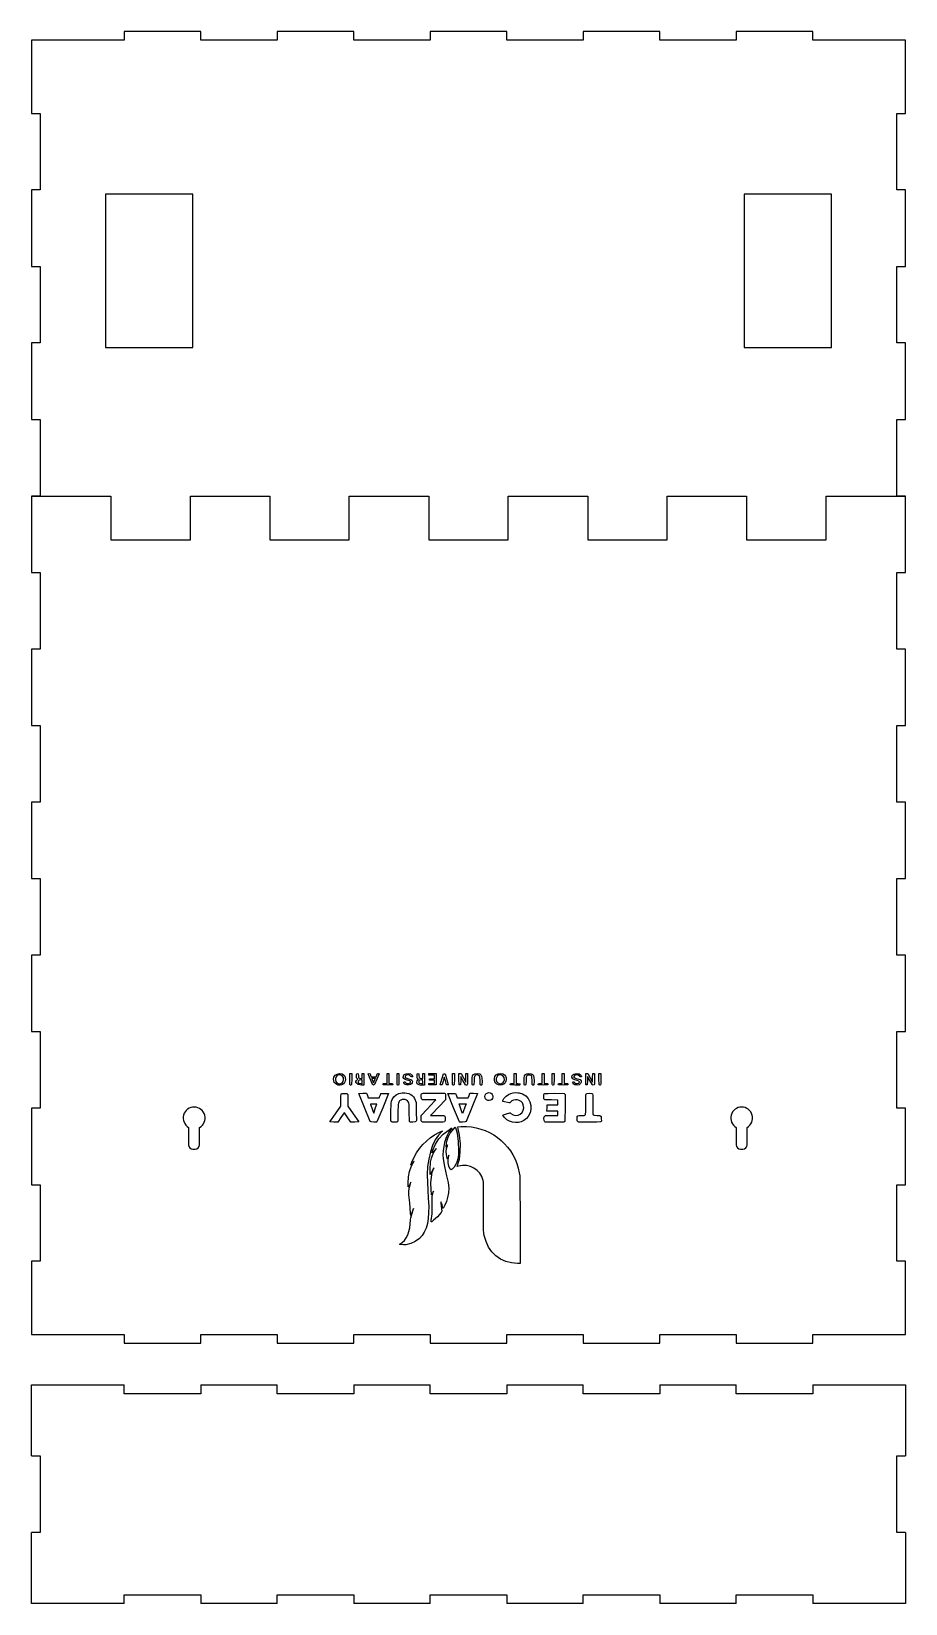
# Model space of a CAD drawing. Extents: x 457 to 2451, y -198 to 3030.
# Drawn here: x 628 to 1028, y 1371 to 2090 of the extents above; entities that cross this region are included whole.
import ezdxf

# ---------------------------------------------------------------- set-up
doc = ezdxf.new("R2010")
doc.units = 0
doc.layers.get('0').update_dxf_attribs({"linetype": 'CONTINUOUS'})
for name, color, linetype in [('LAYER_1', 7, 'CONTINUOUS'), ('TABLERO_CORTE_EN_MDF_4MM_0', 7, 'CONTINUOUS'), ('TABLERO_CORTE_EN_MDF_4MM_V', 7, 'CONTINUOUS')]:
    doc.layers.add(name, color=color, linetype=linetype)

msp = doc.modelspace()

# ---------------------------------------------------------------- linework, layer by layer
for p, q in [((628.49, 2086.47), (628.49, 2052.97)), ((632.49, 2086.47), (628.49, 2086.47)), ((670.99, 2086.47), (632.49, 2086.47)), ((705.99, 2090.47), (670.99, 2090.47)), ((670.99, 2090.47), (670.99, 2086.47)), ((705.99, 2086.47), (705.99, 2090.47)), ((740.99, 2086.47), (705.99, 2086.47)), ((775.99, 2090.47), (740.99, 2090.47)), ((740.99, 2090.47), (740.99, 2086.47)), ((775.99, 2086.47), (775.99, 2090.47)), ((810.99, 2086.47), (775.99, 2086.47)), ((845.99, 2090.47), (810.99, 2090.47)), ((810.99, 2090.47), (810.99, 2086.47)), ((845.99, 2086.47), (845.99, 2090.47)), ((880.99, 2086.47), (845.99, 2086.47)), ((915.99, 2090.47), (880.99, 2090.47)), ((880.99, 2090.47), (880.99, 2086.47)), ((915.99, 2086.47), (915.99, 2090.47)), ((950.99, 2086.47), (915.99, 2086.47)), ((985.99, 2090.47), (950.99, 2090.47)), ((950.99, 2090.47), (950.99, 2086.47)), ((985.99, 2086.47), (985.99, 2090.47)), ((1024.49, 2086.47), (985.99, 2086.47)), ((1028.49, 2086.47), (1024.49, 2086.47)), ((1028.49, 2052.97), (1028.49, 2086.47)), ((628.49, 2052.97), (632.49, 2052.97)), ((632.49, 2052.97), (632.49, 2017.97)), ((1024.49, 2017.97), (1024.49, 2052.97)), ((1024.49, 2052.97), (1028.49, 2052.97)), ((632.49, 2017.97), (628.49, 2017.97)), ((628.49, 2017.97), (628.49, 1982.97)), ((702.36, 2015.97), (662.36, 2015.97)), ((662.36, 2015.97), (662.36, 1945.97)), ((702.36, 1945.97), (702.36, 2015.97)), ((994.63, 2015.97), (954.63, 2015.97)), ((954.63, 2015.97), (954.63, 1945.97)), ((994.63, 1945.97), (994.63, 2015.97)), ((1028.49, 2017.97), (1024.49, 2017.97)), ((1028.49, 1982.97), (1028.49, 2017.97)), ((628.49, 1982.97), (632.49, 1982.97)), ((632.49, 1982.97), (632.49, 1947.97)), ((1024.49, 1947.97), (1024.49, 1982.97)), ((1024.49, 1982.97), (1028.49, 1982.97)), ((632.49, 1947.97), (628.49, 1947.97)), ((628.49, 1947.97), (628.49, 1912.97)), ((662.36, 1945.97), (702.36, 1945.97)), ((954.63, 1945.97), (994.63, 1945.97)), ((1028.49, 1947.97), (1024.49, 1947.97)), ((1028.49, 1912.97), (1028.49, 1947.97)), ((628.49, 1912.97), (632.49, 1912.97)), ((632.49, 1912.97), (632.49, 1877.97)), ((1024.49, 1877.97), (1024.49, 1912.97)), ((1024.49, 1912.97), (1028.49, 1912.97)), ((632.49, 1877.97), (628.49, 1877.97)), ((628.49, 1877.97), (628.49, 1842.97)), ((1028.49, 1877.97), (1024.49, 1877.97)), ((1028.49, 1842.97), (1028.49, 1877.97)), ((628.49, 1842.97), (632.49, 1842.97)), ((632.49, 1842.97), (632.49, 1807.97)), ((1024.49, 1807.97), (1024.49, 1842.97)), ((1024.49, 1842.97), (1028.49, 1842.97)), ((632.49, 1807.97), (628.49, 1807.97)), ((628.49, 1807.97), (628.49, 1772.97)), ((1028.49, 1807.97), (1024.49, 1807.97)), ((1028.49, 1772.97), (1028.49, 1807.97)), ((628.49, 1772.97), (632.49, 1772.97)), ((632.49, 1772.97), (632.49, 1737.97)), ((1024.49, 1737.97), (1024.49, 1772.97)), ((1024.49, 1772.97), (1028.49, 1772.97)), ((632.49, 1737.97), (628.49, 1737.97)), ((628.49, 1737.97), (628.49, 1702.97)), ((1028.49, 1737.97), (1024.49, 1737.97)), ((1028.49, 1702.97), (1028.49, 1737.97)), ((628.49, 1702.97), (632.49, 1702.97)), ((632.49, 1702.97), (632.49, 1667.97)), ((1024.49, 1667.97), (1024.49, 1702.97)), ((1024.49, 1702.97), (1028.49, 1702.97)), ((632.49, 1667.97), (628.49, 1667.97)), ((628.49, 1667.97), (628.49, 1632.97)), ((1028.49, 1667.97), (1024.49, 1667.97)), ((1028.49, 1632.97), (1028.49, 1667.97)), ((628.49, 1632.97), (632.49, 1632.97)), ((632.49, 1632.97), (632.49, 1597.97)), ((1024.49, 1597.97), (1024.49, 1632.97)), ((1024.49, 1632.97), (1028.49, 1632.97)), ((632.49, 1597.97), (628.49, 1597.97)), ((628.49, 1597.97), (628.49, 1562.97)), ((1028.49, 1597.97), (1024.49, 1597.97)), ((1028.49, 1562.97), (1028.49, 1597.97)), ((628.49, 1562.97), (632.49, 1562.97)), ((632.49, 1562.97), (632.49, 1527.97)), ((1024.49, 1527.97), (1024.49, 1562.97)), ((1024.49, 1562.97), (1028.49, 1562.97)), ((632.49, 1527.97), (628.49, 1527.97)), ((628.49, 1527.97), (628.49, 1494.47)), ((1028.49, 1527.97), (1024.49, 1527.97)), ((1028.49, 1494.47), (1028.49, 1527.97)), ((628.49, 1494.47), (632.49, 1494.47)), ((632.49, 1494.47), (670.99, 1494.47)), ((670.99, 1494.47), (670.99, 1490.47)), ((670.99, 1490.47), (705.99, 1490.47)), ((705.99, 1490.47), (705.99, 1494.47)), ((705.99, 1494.47), (740.99, 1494.47)), ((740.99, 1494.47), (740.99, 1490.47)), ((740.99, 1490.47), (775.99, 1490.47)), ((775.99, 1490.47), (775.99, 1494.47)), ((775.99, 1494.47), (810.99, 1494.47)), ((810.99, 1494.47), (810.99, 1490.47)), ((810.99, 1490.47), (845.99, 1490.47)), ((845.99, 1490.47), (845.99, 1494.47)), ((845.99, 1494.47), (880.99, 1494.47)), ((880.99, 1494.47), (880.99, 1490.47)), ((880.99, 1490.47), (915.99, 1490.47)), ((915.99, 1490.47), (915.99, 1494.47)), ((915.99, 1494.47), (950.99, 1494.47)), ((950.99, 1494.47), (950.99, 1490.47)), ((950.99, 1490.47), (985.99, 1490.47)), ((985.99, 1490.47), (985.99, 1494.47)), ((985.99, 1494.47), (1024.49, 1494.47)), ((1024.49, 1494.47), (1028.49, 1494.47)), ((670.99, 1467.37), (670.99, 1471.37)), ((705.99, 1467.37), (670.99, 1467.37)), ((705.99, 1471.37), (705.99, 1467.37)), ((740.99, 1467.37), (740.99, 1471.37)), ((775.99, 1467.37), (740.99, 1467.37)), ((775.99, 1471.37), (775.99, 1467.37)), ((810.99, 1467.37), (810.99, 1471.37)), ((845.99, 1467.37), (810.99, 1467.37)), ((845.99, 1471.37), (845.99, 1467.37)), ((880.99, 1467.37), (880.99, 1471.37)), ((915.99, 1467.37), (880.99, 1467.37)), ((915.99, 1471.37), (915.99, 1467.37)), ((950.99, 1467.37), (950.99, 1471.37)), ((985.99, 1467.37), (950.99, 1467.37)), ((985.99, 1471.37), (985.99, 1467.37)), ((628.49, 1438.87), (632.49, 1438.87)), ((632.49, 1438.87), (632.49, 1403.87)), ((1024.49, 1403.87), (1024.49, 1438.87)), ((1024.49, 1438.87), (1028.49, 1438.87)), ((632.49, 1403.87), (628.49, 1403.87)), ((1028.49, 1403.87), (1024.49, 1403.87)), ((670.99, 1371.37), (670.99, 1375.37)), ((670.99, 1375.37), (705.99, 1375.37)), ((705.99, 1375.37), (705.99, 1371.37)), ((740.99, 1371.37), (740.99, 1375.37)), ((740.99, 1375.37), (775.99, 1375.37)), ((775.99, 1375.37), (775.99, 1371.37)), ((810.99, 1371.37), (810.99, 1375.37)), ((810.99, 1375.37), (845.99, 1375.37)), ((845.99, 1375.37), (845.99, 1371.37)), ((880.99, 1371.37), (880.99, 1375.37)), ((880.99, 1375.37), (915.99, 1375.37)), ((915.99, 1375.37), (915.99, 1371.37)), ((950.99, 1371.37), (950.99, 1375.37)), ((950.99, 1375.37), (985.99, 1375.37)), ((985.99, 1375.37), (985.99, 1371.37))]:
    msp.add_line(p, q)
for points in [[(628.49, 1438.87), (628.49, 1471.37), (670.99, 1471.37)], [(705.99, 1471.37), (740.99, 1471.37)], [(775.99, 1471.37), (810.99, 1471.37)], [(845.99, 1471.37), (880.99, 1471.37)], [(915.99, 1471.37), (950.99, 1471.37)], [(985.99, 1471.37), (1028.49, 1471.37), (1028.49, 1438.87)], [(670.99, 1371.37), (628.49, 1371.37), (628.49, 1403.87)], [(1028.49, 1403.87), (1028.49, 1371.37), (985.99, 1371.37)], [(740.99, 1371.37), (705.99, 1371.37)], [(810.99, 1371.37), (775.99, 1371.37)], [(880.99, 1371.37), (845.99, 1371.37)], [(950.99, 1371.37), (915.99, 1371.37)]]:
    msp.add_lwpolyline(points)
at = {"layer": 'LAYER_1', "color": 51}
for p, q in [((766.75, 1611.24), (766.92, 1612.08)), ((766.82, 1610.46), (766.75, 1611.24)), ((766.92, 1612.08), (767.5, 1612.99)), ((767.5, 1612.99), (768.42, 1613.59)), ((767.67, 1611.6), (767.63, 1610.9)), ((767.63, 1610.9), (767.82, 1610.15)), ((767.88, 1612.23), (767.67, 1611.6)), ((768.22, 1612.72), (767.88, 1612.23)), ((768.68, 1613.02), (768.22, 1612.72)), ((768.42, 1613.59), (769.53, 1613.84)), ((769.79, 1613.16), (768.68, 1613.02)), ((769.53, 1613.84), (770.67, 1613.65)), ((770.68, 1612.78), (769.79, 1613.16)), ((770.67, 1613.65), (771.36, 1613.23)), ((771.24, 1611.98), (770.68, 1612.78)), ((771.11, 1610.11), (771.35, 1610.86)), ((771.35, 1610.86), (771.24, 1611.98)), ((771.36, 1613.23), (771.84, 1612.63)), ((771.84, 1612.63), (772.13, 1611.91)), ((772.22, 1611.13), (772.11, 1610.36)), ((772.13, 1611.91), (772.22, 1611.13)), ((774.2, 1611.24), (774.2, 1613.76)), ((774.2, 1613.76), (775.04, 1613.76)), ((774.24, 1608.82), (774.2, 1611.24)), ((775.04, 1611.24), (774.99, 1608.82)), ((775.04, 1613.76), (775.04, 1611.24)), ((777.19, 1612.7), (777.32, 1613.44)), ((777.3, 1611.87), (777.19, 1612.7)), ((777.19, 1610.57), (777.58, 1611)), ((777.66, 1611.31), (777.3, 1611.87)), ((777.32, 1613.44), (777.47, 1613.67)), ((777.47, 1613.67), (777.68, 1613.76)), ((777.58, 1611), (777.82, 1611.2)), ((777.82, 1611.2), (777.66, 1611.31)), ((777.68, 1613.76), (778.04, 1613.63)), ((778.04, 1613.63), (778.09, 1612.78)), ((778.09, 1612.78), (778.13, 1612.15)), ((778.13, 1612.15), (778.27, 1611.79)), ((778.27, 1611.79), (778.61, 1611.62)), ((779.24, 1610.91), (778.45, 1610.77)), ((778.61, 1611.62), (779.21, 1611.56)), ((779.21, 1611.56), (779.78, 1611.54)), ((779.78, 1610.93), (779.24, 1610.91)), ((779.78, 1611.54), (779.78, 1613.76)), ((779.78, 1613.76), (780.62, 1613.76)), ((779.78, 1609.17), (779.78, 1610.93)), ((780.61, 1611.14), (780.59, 1608.52)), ((780.62, 1613.76), (780.61, 1611.14)), ((782.52, 1613.72), (782.97, 1613.75)), ((784.54, 1608.73), (782.52, 1613.72)), ((782.97, 1613.75), (783.43, 1613.74)), ((783.43, 1613.74), (783.72, 1612.99)), ((783.72, 1612.99), (784.01, 1612.23)), ((784.01, 1612.23), (786.19, 1612.23)), ((785.94, 1611.6), (784.26, 1611.6)), ((784.26, 1611.6), (784.33, 1611.41)), ((784.33, 1611.41), (785.07, 1609.51)), ((785.07, 1609.51), (785.84, 1611.35)), ((787.63, 1613.69), (785.55, 1608.73)), ((785.84, 1611.35), (785.94, 1611.6)), ((786.19, 1612.23), (786.5, 1613)), ((786.5, 1613), (786.8, 1613.76)), ((786.8, 1613.76), (787.21, 1613.76)), ((787.21, 1613.76), (787.63, 1613.69)), ((787.63, 1613.69), (787.63, 1613.69)), ((791.21, 1609.29), (791.21, 1613.76)), ((791.21, 1613.76), (792.05, 1613.76)), ((792.05, 1613.76), (792.05, 1609.29)), ((795.79, 1611.27), (795.79, 1613.76)), ((795.79, 1613.76), (796.63, 1613.76)), ((795.83, 1608.83), (795.79, 1611.27)), ((796.63, 1611.24), (796.59, 1608.82)), ((796.63, 1613.76), (796.63, 1611.24)), ((798.61, 1612.05), (798.69, 1612.78)), ((798.85, 1611.49), (798.61, 1612.05)), ((798.69, 1612.78), (799.13, 1613.32)), ((799.44, 1611.09), (798.85, 1611.49)), ((799.13, 1613.32), (799.97, 1613.68)), ((800.42, 1610.79), (799.44, 1611.09)), ((799.57, 1612.67), (799.48, 1612.33)), ((799.48, 1612.33), (799.53, 1612.04)), ((799.53, 1612.04), (799.75, 1611.83)), ((799.81, 1612.92), (799.57, 1612.67)), ((799.75, 1611.83), (801.08, 1611.45)), ((800.59, 1613.17), (799.81, 1612.92)), ((799.97, 1613.68), (800.98, 1613.82)), ((801.46, 1613.04), (800.59, 1613.17)), ((800.98, 1613.82), (801.93, 1613.65)), ((801.08, 1611.45), (802.04, 1611.14)), ((801.82, 1612.83), (801.46, 1613.04)), ((802.08, 1612.51), (801.82, 1612.83)), ((801.93, 1613.65), (802.63, 1613.13)), ((801.93, 1613.65), (801.93, 1613.65)), ((802.04, 1611.14), (802.63, 1610.73)), ((802.56, 1612.32), (802.08, 1612.51)), ((802.83, 1612.34), (802.56, 1612.32)), ((802.63, 1613.13), (802.95, 1612.46)), ((802.95, 1612.46), (802.83, 1612.34)), ((804.93, 1610.44), (805.29, 1610.96)), ((804.96, 1612.66), (805, 1613.61)), ((805.06, 1611.71), (804.96, 1612.66)), ((805, 1613.61), (805.14, 1613.74)), ((805.37, 1611.33), (805.06, 1611.71)), ((805.14, 1613.74), (805.4, 1613.76)), ((805.29, 1610.96), (805.57, 1611.21)), ((805.57, 1611.21), (805.37, 1611.33)), ((805.4, 1613.76), (805.75, 1613.66)), ((805.75, 1613.66), (805.81, 1612.81)), ((805.81, 1612.81), (805.86, 1612.16)), ((805.86, 1612.16), (806.01, 1611.79)), ((806.01, 1611.79), (806.34, 1611.62)), ((807.49, 1610.89), (806.15, 1610.77)), ((806.34, 1611.62), (806.94, 1611.56)), ((806.94, 1611.56), (807.53, 1611.54)), ((807.53, 1610.01), (807.49, 1610.89)), ((807.53, 1611.54), (807.53, 1613.76)), ((807.53, 1613.76), (808.38, 1613.76)), ((808.36, 1611.14), (808.35, 1608.52)), ((808.38, 1613.76), (808.36, 1611.14)), ((810.27, 1613.13), (810.27, 1613.76)), ((810.27, 1613.76), (813.7, 1613.76)), ((811.58, 1613.12), (810.27, 1613.13)), ((810.59, 1610.76), (810.59, 1611.44)), ((810.59, 1611.44), (812.91, 1611.44)), ((812.88, 1613.1), (811.58, 1613.12)), ((812.89, 1612.27), (812.88, 1613.1)), ((812.91, 1611.44), (812.89, 1612.27)), ((813.7, 1613.76), (813.7, 1611.18)), ((813.7, 1611.18), (813.7, 1608.6)), ((815.59, 1608.64), (816.3, 1611.19)), ((816.3, 1611.19), (817.01, 1613.73)), ((817.43, 1612.19), (816.9, 1610.38)), ((817.01, 1613.73), (817.88, 1613.7)), ((817.96, 1610.43), (817.43, 1612.19)), ((817.88, 1613.7), (819.25, 1608.74)), ((817.88, 1613.7), (817.88, 1613.7)), ((821.17, 1611.24), (821.17, 1613.76)), ((821.17, 1613.76), (822.02, 1613.76)), ((821.22, 1608.82), (821.17, 1611.24)), ((822.02, 1611.24), (821.97, 1608.82)), ((822.02, 1613.76), (822.02, 1611.24)), ((824.14, 1611.17), (824.12, 1613.76)), ((824.12, 1613.76), (825.11, 1613.76)), ((824.15, 1608.57), (824.14, 1611.17)), ((824.94, 1612.45), (824.91, 1610.51)), ((825.91, 1610.67), (824.94, 1612.45)), ((825.11, 1613.76), (826.18, 1611.83)), ((826.18, 1611.83), (827.26, 1609.91)), ((827.26, 1609.91), (827.27, 1611.83)), ((827.27, 1611.83), (827.28, 1613.76)), ((827.28, 1613.76), (828.07, 1613.76)), ((828.07, 1611.3), (828.03, 1608.93)), ((828.07, 1613.76), (828.07, 1611.3)), ((830.18, 1610.34), (830.22, 1611.83)), ((830.22, 1611.83), (830.39, 1612.77)), ((830.39, 1612.77), (830.74, 1613.33)), ((830.74, 1613.33), (831.32, 1613.66)), ((831.12, 1611.91), (831.02, 1610.36)), ((831.43, 1612.83), (831.12, 1611.91)), ((831.32, 1613.66), (832.5, 1613.78)), ((831.7, 1613.07), (831.43, 1612.83)), ((832.04, 1613.18), (831.7, 1613.07)), ((832.99, 1613.07), (832.04, 1613.18)), ((832.5, 1613.78), (833.63, 1613.61)), ((833.41, 1612.89), (832.99, 1613.07)), ((833.65, 1612.5), (833.41, 1612.89)), ((833.63, 1613.61), (834.18, 1613.23)), ((833.81, 1610.5), (833.65, 1612.5)), ((834.18, 1613.23), (834.51, 1612.65)), ((834.51, 1612.65), (834.67, 1611.7)), ((834.67, 1611.7), (834.71, 1610.21)), ((840.32, 1610.77), (840.34, 1611.58)), ((840.34, 1611.58), (840.62, 1612.44)), ((840.62, 1612.44), (841.22, 1613.17)), ((841.4, 1612.18), (841.18, 1611.5)), ((841.18, 1611.5), (841.18, 1610.78)), ((841.22, 1613.17), (842.11, 1613.64)), ((841.78, 1612.73), (841.4, 1612.18)), ((842.29, 1613.05), (841.78, 1612.73)), ((842.11, 1613.64), (843.15, 1613.83)), ((843.36, 1613.15), (842.29, 1613.05)), ((843.15, 1613.83), (844.19, 1613.66)), ((844.22, 1612.79), (843.36, 1613.15)), ((844.19, 1613.66), (844.91, 1613.23)), ((844.77, 1612.05), (844.22, 1612.79)), ((844.71, 1610.23), (844.91, 1610.99)), ((844.91, 1610.99), (844.77, 1612.05)), ((844.91, 1613.23), (845.42, 1612.62)), ((845.42, 1612.62), (845.7, 1611.88)), ((845.77, 1611.09), (845.63, 1610.3)), ((845.7, 1611.88), (845.77, 1611.09)), ((849.35, 1609.29), (849.35, 1613.76)), ((849.35, 1613.76), (850.25, 1613.76)), ((850.25, 1613.76), (850.25, 1609.29)), ((853.99, 1610.39), (854.03, 1611.87)), ((854.03, 1611.87), (854.19, 1612.79)), ((854.19, 1612.79), (854.54, 1613.33)), ((854.54, 1613.33), (855.13, 1613.66)), ((854.89, 1612.22), (854.83, 1610.49)), ((855.19, 1612.77), (854.89, 1612.22)), ((855.13, 1613.66), (856.16, 1613.76)), ((855.61, 1613.03), (855.19, 1612.77)), ((856.16, 1613.13), (855.61, 1613.03)), ((856.16, 1613.76), (857.2, 1613.71)), ((856.73, 1613.08), (856.16, 1613.13)), ((857.18, 1612.86), (856.73, 1613.08)), ((857.41, 1612.61), (857.18, 1612.86)), ((857.2, 1613.71), (857.84, 1613.41)), ((857.54, 1612.28), (857.41, 1612.61)), ((857.62, 1610.5), (857.54, 1612.28)), ((857.84, 1613.41), (858.23, 1612.87)), ((858.23, 1612.87), (858.43, 1611.95)), ((858.43, 1611.95), (858.5, 1610.5)), ((862.2, 1609.29), (862.2, 1613.76)), ((862.2, 1613.76), (863.1, 1613.76)), ((863.1, 1613.76), (863.1, 1609.29)), ((866.78, 1611.32), (866.78, 1613.76)), ((866.78, 1613.76), (867.68, 1613.76)), ((866.82, 1608.98), (866.78, 1611.32)), ((867.68, 1611.32), (867.59, 1608.78)), ((867.68, 1613.76), (867.68, 1611.32)), ((871.37, 1609.29), (871.37, 1613.76)), ((871.37, 1613.76), (872.26, 1613.76)), ((872.26, 1613.76), (872.26, 1609.29)), ((875.85, 1612.12), (876, 1612.92)), ((876.26, 1611.37), (875.85, 1612.12)), ((876, 1612.92), (876.29, 1613.28)), ((877.19, 1610.9), (876.26, 1611.37)), ((876.29, 1613.28), (876.74, 1613.57)), ((876.74, 1612.52), (876.72, 1612.2)), ((876.72, 1612.2), (876.87, 1611.94)), ((876.74, 1613.57), (877.96, 1613.77)), ((877.17, 1612.99), (876.74, 1612.52)), ((876.87, 1611.94), (877.75, 1611.58)), ((877.93, 1613.16), (877.17, 1612.99)), ((878.16, 1610.68), (877.19, 1610.9)), ((877.75, 1611.58), (879.54, 1611.06)), ((878.74, 1613.02), (877.93, 1613.16)), ((877.96, 1613.77), (879.19, 1613.65)), ((879.29, 1612.58), (878.74, 1613.02)), ((879.19, 1613.65), (879.89, 1613.13)), ((879.19, 1613.65), (879.19, 1613.65)), ((879.41, 1612.37), (879.29, 1612.58)), ((879.81, 1612.35), (879.41, 1612.37)), ((879.54, 1611.06), (879.98, 1610.54)), ((880.16, 1612.35), (879.81, 1612.35)), ((879.89, 1613.13), (880.21, 1612.46)), ((880.21, 1612.46), (880.16, 1612.35)), ((882.12, 1611.17), (882.11, 1613.76)), ((882.11, 1613.76), (882.62, 1613.76)), ((882.14, 1608.57), (882.12, 1611.17)), ((882.62, 1613.76), (883.14, 1613.76)), ((882.93, 1612.5), (882.9, 1610.54)), ((883.95, 1610.63), (882.93, 1612.5)), ((883.14, 1613.76), (884.22, 1611.81)), ((884.22, 1611.81), (885.3, 1609.87)), ((885.3, 1609.87), (885.31, 1611.81)), ((885.31, 1611.81), (885.32, 1613.76)), ((885.32, 1613.76), (886.11, 1613.76)), ((886.11, 1613.76), (886.11, 1611.31)), ((886.11, 1611.31), (886.11, 1608.87)), ((888.17, 1611.3), (888.17, 1613.76)), ((888.17, 1613.76), (889.01, 1613.76)), ((888.25, 1608.77), (888.17, 1611.3)), ((889.01, 1611.26), (888.98, 1608.91)), ((889.01, 1613.76), (889.01, 1611.26)), ((767.1, 1609.78), (766.82, 1610.46)), ((767.56, 1609.22), (767.1, 1609.78)), ((768.17, 1608.8), (767.56, 1609.22)), ((767.82, 1610.15), (768.23, 1609.61)), ((768.9, 1608.55), (768.17, 1608.8)), ((768.23, 1609.61), (768.8, 1609.29)), ((768.8, 1609.29), (769.44, 1609.17)), ((769.71, 1608.5), (768.9, 1608.55)), ((769.44, 1609.17), (770.09, 1609.27)), ((770.59, 1608.68), (769.71, 1608.5)), ((770.05, 1603.44), (770.2, 1604.4)), ((770.09, 1609.27), (770.67, 1609.59)), ((770.2, 1604.4), (770.39, 1604.61)), ((770.39, 1604.61), (770.67, 1604.71)), ((771.29, 1609.07), (770.59, 1608.68)), ((770.67, 1609.59), (771.11, 1610.11)), ((770.67, 1604.71), (771.64, 1604.74)), ((771.8, 1609.65), (771.29, 1609.07)), ((771.64, 1604.74), (772.86, 1604.66)), ((772.11, 1610.36), (771.8, 1609.65)), ((772.86, 1604.66), (773.15, 1604.38)), ((772.86, 1604.66), (772.86, 1604.66)), ((773.15, 1604.38), (773.27, 1604.2)), ((773.27, 1604.2), (773.29, 1601.58)), ((774.36, 1608.56), (774.24, 1608.82)), ((774.62, 1608.53), (774.36, 1608.56)), ((774.87, 1608.56), (774.62, 1608.53)), ((774.99, 1608.82), (774.87, 1608.56)), ((777, 1610.14), (777.19, 1610.57)), ((777.01, 1609.72), (777, 1610.14)), ((777.2, 1609.34), (777.01, 1609.72)), ((778.08, 1608.75), (777.2, 1609.34)), ((778.1, 1610.49), (777.99, 1610.05)), ((777.99, 1610.05), (778.05, 1609.66)), ((778.05, 1609.66), (778.25, 1609.4)), ((779.52, 1608.52), (778.08, 1608.75)), ((778.45, 1610.77), (778.1, 1610.49)), ((778.25, 1609.4), (779.18, 1609.19)), ((778.37, 1604.66), (780.11, 1604.76)), ((783.5, 1591.93), (778.37, 1604.66)), ((779.18, 1609.19), (779.78, 1609.17)), ((780.59, 1608.52), (779.52, 1608.52)), ((780.11, 1604.76), (781.87, 1604.76)), ((781.87, 1604.76), (782.23, 1603.76)), ((782.23, 1603.76), (782.6, 1602.76)), ((785.05, 1608.52), (784.54, 1608.73)), ((785.55, 1608.73), (785.05, 1608.52)), ((787.8, 1603.11), (788.17, 1604.1)), ((788.17, 1604.1), (788.4, 1604.73)), ((788.4, 1604.73), (790.15, 1604.74)), ((791.89, 1604.69), (789.31, 1598.16)), ((789.37, 1608.91), (789.52, 1609.21)), ((789.41, 1608.7), (789.37, 1608.91)), ((789.67, 1608.59), (789.41, 1608.7)), ((789.52, 1609.21), (790.37, 1609.28)), ((791.69, 1608.56), (789.67, 1608.59)), ((790.15, 1604.74), (791.89, 1604.69)), ((790.37, 1609.28), (791.21, 1609.29)), ((793.65, 1608.61), (791.69, 1608.56)), ((791.89, 1604.69), (791.89, 1604.69)), ((792.05, 1609.29), (792.87, 1609.29)), ((792.87, 1609.29), (793.72, 1609.22)), ((793.87, 1608.72), (793.65, 1608.61)), ((793.72, 1609.22), (793.89, 1608.93)), ((793.89, 1608.93), (793.87, 1608.72)), ((794.34, 1603.22), (795.35, 1604.12)), ((795.35, 1604.12), (796.6, 1604.72)), ((795.96, 1608.56), (795.83, 1608.83)), ((796.2, 1608.53), (795.96, 1608.56)), ((796.46, 1608.55), (796.2, 1608.53)), ((796.59, 1608.82), (796.46, 1608.55)), ((796.6, 1604.72), (798.11, 1605.02)), ((798.11, 1605.02), (799.37, 1605.04)), ((798.88, 1609.52), (798.91, 1609.83)), ((799.11, 1609.09), (798.88, 1609.52)), ((798.91, 1609.83), (799.14, 1610)), ((799.54, 1608.78), (799.11, 1609.09)), ((799.14, 1610), (799.45, 1609.98)), ((799.37, 1605.04), (801.25, 1604.64)), ((799.37, 1605.04), (799.37, 1605.04)), ((799.45, 1609.98), (799.71, 1609.74)), ((800.71, 1608.53), (799.54, 1608.78)), ((799.71, 1609.74), (799.97, 1609.46)), ((799.97, 1609.46), (800.33, 1609.29)), ((800.33, 1609.29), (801.15, 1609.25)), ((801.62, 1610.48), (800.42, 1610.79)), ((801.93, 1608.78), (800.71, 1608.53)), ((801.15, 1609.25), (801.81, 1609.56)), ((801.25, 1604.64), (802.04, 1604.26)), ((801.95, 1610.15), (801.62, 1610.48)), ((801.81, 1609.56), (801.97, 1609.82)), ((802.41, 1609.09), (801.93, 1608.78)), ((801.97, 1609.82), (801.95, 1610.15)), ((802.04, 1604.26), (802.74, 1603.76)), ((802.72, 1609.52), (802.41, 1609.09)), ((802.63, 1610.73), (802.85, 1610.19)), ((802.85, 1610.19), (802.72, 1609.52)), ((802.74, 1603.76), (803.34, 1603.14)), ((804.87, 1609.8), (804.93, 1610.44)), ((805.06, 1609.17), (804.87, 1609.8)), ((805.53, 1608.76), (805.06, 1609.17)), ((806.34, 1608.55), (805.53, 1608.76)), ((805.83, 1610.49), (805.73, 1610.05)), ((805.73, 1610.05), (805.79, 1609.66)), ((805.79, 1609.66), (805.99, 1609.4)), ((806.15, 1610.77), (805.83, 1610.49)), ((805.99, 1609.4), (806.94, 1609.19)), ((807.53, 1608.51), (806.34, 1608.55)), ((806.88, 1604.26), (807.02, 1604.46)), ((806.88, 1603.3), (806.88, 1604.26)), ((806.94, 1609.19), (807.53, 1609.17)), ((807.02, 1604.46), (807.22, 1604.67)), ((807.22, 1604.67), (807.78, 1604.77)), ((807.53, 1609.17), (807.53, 1610.01)), ((808.35, 1608.52), (807.53, 1608.51)), ((807.78, 1604.77), (812.44, 1604.81)), ((810.32, 1608.6), (810.34, 1608.93)), ((813.7, 1608.6), (810.32, 1608.6)), ((810.34, 1608.93), (810.35, 1609.26)), ((810.35, 1609.26), (811.63, 1609.27)), ((812.91, 1610.76), (810.59, 1610.76)), ((811.63, 1609.27), (812.91, 1609.29)), ((812.44, 1604.81), (817.49, 1604.77)), ((812.91, 1609.29), (812.91, 1610.76)), ((816, 1608.6), (815.59, 1608.64)), ((816.41, 1608.6), (816, 1608.6)), ((816.9, 1610.38), (816.41, 1608.6)), ((817.49, 1604.77), (817.78, 1604.6)), ((817.49, 1604.77), (817.49, 1604.77)), ((817.78, 1604.6), (817.94, 1604.33)), ((817.94, 1604.33), (818.01, 1602.98)), ((818.47, 1608.63), (817.96, 1610.43)), ((818.88, 1608.61), (818.47, 1608.63)), ((819.29, 1608.6), (818.88, 1608.61)), ((819.07, 1604.66), (820.81, 1604.74)), ((821.65, 1598.14), (819.07, 1604.66)), ((819.25, 1608.74), (819.29, 1608.6)), ((820.81, 1604.74), (822.56, 1604.73)), ((821.34, 1608.56), (821.22, 1608.82)), ((821.6, 1608.53), (821.34, 1608.56)), ((821.85, 1608.56), (821.6, 1608.53)), ((821.97, 1608.82), (821.85, 1608.56)), ((822.56, 1604.73), (822.79, 1604.1)), ((822.79, 1604.1), (823.16, 1603.11)), ((824.89, 1608.57), (824.15, 1608.57)), ((824.91, 1610.51), (824.89, 1608.57)), ((827.07, 1608.69), (825.91, 1610.67)), ((827.36, 1608.49), (827.07, 1608.69)), ((827.7, 1608.55), (827.36, 1608.49)), ((832.55, 1604.67), (827.47, 1591.94)), ((827.92, 1608.63), (827.7, 1608.55)), ((828.03, 1608.93), (827.92, 1608.63)), ((828.36, 1602.75), (828.73, 1603.76)), ((828.73, 1603.76), (829.09, 1604.76)), ((829.09, 1604.76), (830.82, 1604.76)), ((830.23, 1608.75), (830.18, 1610.34)), ((830.36, 1608.56), (830.23, 1608.75)), ((830.6, 1608.53), (830.36, 1608.56)), ((830.85, 1608.56), (830.6, 1608.53)), ((830.82, 1604.76), (832.55, 1604.67)), ((830.97, 1608.75), (830.85, 1608.56)), ((831.02, 1610.36), (830.97, 1608.75)), ((832.55, 1604.67), (832.55, 1604.67)), ((833.87, 1608.84), (833.81, 1610.5)), ((833.95, 1608.62), (833.87, 1608.84)), ((834.09, 1608.55), (833.95, 1608.62)), ((834.42, 1608.5), (834.09, 1608.55)), ((834.61, 1608.69), (834.42, 1608.5)), ((834.71, 1610.21), (834.61, 1608.69)), ((835.98, 1603.34), (836.11, 1603.94)), ((836.11, 1603.94), (836.45, 1604.48)), ((836.45, 1604.48), (837.01, 1604.9)), ((837.01, 1604.9), (837.71, 1605.06)), ((837.71, 1605.06), (838.39, 1604.99)), ((838.39, 1604.99), (838.99, 1604.65)), ((838.99, 1604.65), (839.39, 1604.17)), ((839.39, 1604.17), (839.6, 1603.61)), ((839.6, 1603.61), (839.62, 1603.02)), ((840.53, 1610.02), (840.32, 1610.77)), ((840.93, 1609.39), (840.53, 1610.02)), ((841.51, 1608.9), (840.93, 1609.39)), ((841.18, 1610.78), (841.44, 1610.04)), ((841.44, 1610.04), (841.89, 1609.53)), ((842.22, 1608.59), (841.51, 1608.9)), ((841.89, 1609.53), (842.47, 1609.24)), ((843.05, 1608.48), (842.22, 1608.59)), ((842.47, 1609.24), (843.11, 1609.17)), ((843.95, 1608.62), (843.05, 1608.48)), ((843.11, 1609.17), (843.74, 1609.31)), ((843.74, 1609.31), (844.3, 1609.67)), ((844.71, 1609), (843.95, 1608.62)), ((844.3, 1609.67), (844.71, 1610.23)), ((845.27, 1609.58), (844.71, 1609)), ((845.63, 1610.3), (845.27, 1609.58)), ((845.7, 1603.4), (846.85, 1604.25)), ((846.85, 1604.25), (847.81, 1604.66)), ((847.56, 1608.95), (847.73, 1609.23)), ((847.58, 1608.73), (847.56, 1608.95)), ((847.8, 1608.61), (847.58, 1608.73)), ((847.73, 1609.23), (848.57, 1609.29)), ((849.77, 1608.56), (847.8, 1608.61)), ((847.81, 1604.66), (848.99, 1604.95)), ((848.57, 1609.29), (849.35, 1609.29)), ((848.99, 1604.95), (850.17, 1605.09)), ((851.83, 1608.54), (849.77, 1608.56)), ((850.17, 1605.09), (851.14, 1605.04)), ((850.25, 1609.29), (851.04, 1609.29)), ((851.04, 1609.29), (852.02, 1609.13)), ((851.14, 1605.04), (851.62, 1604.97)), ((851.62, 1604.97), (853.28, 1604.46)), ((851.96, 1608.68), (851.83, 1608.54)), ((852.12, 1608.94), (851.96, 1608.68)), ((852.02, 1609.13), (852.12, 1608.94)), ((853.28, 1604.46), (854.68, 1603.55)), ((854.04, 1608.75), (853.99, 1610.39)), ((854.16, 1608.56), (854.04, 1608.75)), ((854.41, 1608.53), (854.16, 1608.56)), ((854.64, 1608.56), (854.41, 1608.53)), ((854.76, 1608.76), (854.64, 1608.56)), ((854.83, 1610.49), (854.76, 1608.76)), ((857.67, 1608.84), (857.62, 1610.5)), ((857.75, 1608.62), (857.67, 1608.84)), ((857.9, 1608.55), (857.75, 1608.62)), ((858.24, 1608.5), (857.9, 1608.55)), ((858.43, 1608.71), (858.24, 1608.5)), ((858.5, 1610.5), (858.43, 1608.71)), ((860.41, 1608.92), (860.57, 1609.23)), ((860.44, 1608.7), (860.41, 1608.92)), ((860.68, 1608.59), (860.44, 1608.7)), ((860.57, 1609.23), (861.42, 1609.29)), ((862.65, 1608.55), (860.68, 1608.59)), ((861.42, 1609.29), (862.2, 1609.29)), ((864.62, 1608.59), (862.65, 1608.55)), ((862.95, 1603.3), (862.97, 1604.2)), ((862.97, 1604.2), (863.1, 1604.46)), ((863.1, 1609.29), (863.88, 1609.29)), ((863.1, 1604.46), (863.39, 1604.63)), ((863.39, 1604.63), (864.8, 1604.75)), ((863.88, 1609.29), (864.72, 1609.23)), ((864.86, 1608.7), (864.62, 1608.59)), ((864.72, 1609.23), (864.89, 1608.92)), ((864.8, 1604.75), (867.79, 1604.76)), ((864.89, 1608.92), (864.86, 1608.7)), ((866.9, 1608.65), (866.82, 1608.98)), ((867.06, 1608.55), (866.9, 1608.65)), ((867.41, 1608.5), (867.06, 1608.55)), ((867.59, 1608.78), (867.41, 1608.5)), ((867.79, 1604.76), (872.2, 1604.67)), ((869.57, 1608.92), (869.74, 1609.23)), ((869.61, 1608.7), (869.57, 1608.92)), ((869.84, 1608.59), (869.61, 1608.7)), ((869.74, 1609.23), (870.59, 1609.29)), ((871.81, 1608.55), (869.84, 1608.59)), ((870.59, 1609.29), (871.37, 1609.29)), ((873.78, 1608.59), (871.81, 1608.55)), ((872.2, 1604.67), (872.52, 1604.37)), ((872.2, 1604.67), (872.2, 1604.67)), ((872.26, 1609.29), (873.04, 1609.29)), ((872.52, 1604.37), (872.66, 1604.16)), ((872.66, 1604.16), (872.66, 1598.18)), ((873.04, 1609.29), (873.89, 1609.23)), ((874.02, 1608.7), (873.78, 1608.59)), ((873.89, 1609.23), (874.05, 1608.92)), ((874.05, 1608.92), (874.02, 1608.7)), ((876.11, 1609.62), (876.21, 1609.9)), ((876.19, 1609.33), (876.11, 1609.62)), ((876.42, 1609.06), (876.19, 1609.33)), ((876.21, 1609.9), (876.44, 1610.01)), ((877.2, 1608.67), (876.42, 1609.06)), ((876.44, 1610.01), (876.73, 1609.96)), ((876.73, 1609.96), (876.97, 1609.73)), ((876.97, 1609.73), (877.53, 1609.31)), ((878.2, 1608.53), (877.2, 1608.67)), ((877.53, 1609.31), (878.28, 1609.22)), ((879.03, 1610.39), (878.16, 1610.68)), ((879.16, 1608.71), (878.2, 1608.53)), ((878.28, 1609.22), (878.94, 1609.46)), ((878.94, 1609.46), (879.15, 1609.68)), ((879.23, 1609.97), (879.03, 1610.39)), ((879.15, 1609.68), (879.23, 1609.97)), ((879.76, 1609.19), (879.16, 1608.71)), ((880.05, 1609.85), (879.76, 1609.19)), ((879.98, 1610.54), (880.05, 1609.85)), ((882.87, 1608.57), (882.14, 1608.57)), ((882.16, 1599.62), (882.2, 1603.86)), ((882.2, 1603.86), (882.31, 1604.4)), ((882.31, 1604.4), (882.54, 1604.6)), ((882.54, 1604.6), (883.77, 1604.77)), ((882.9, 1610.54), (882.87, 1608.57)), ((883.77, 1604.77), (885, 1604.64)), ((885.23, 1608.59), (883.95, 1610.63)), ((885, 1604.64), (885.25, 1604.46)), ((885.6, 1608.43), (885.23, 1608.59)), ((885.25, 1604.46), (885.37, 1603.97)), ((885.37, 1603.97), (885.43, 1599.71)), ((885.96, 1608.7), (885.6, 1608.43)), ((886.11, 1608.87), (885.96, 1608.7)), ((888.43, 1608.49), (888.25, 1608.77)), ((888.78, 1608.55), (888.43, 1608.49)), ((888.92, 1608.62), (888.78, 1608.55)), ((888.98, 1608.91), (888.92, 1608.62)), ((767.56, 1595.36), (770.04, 1598.94)), ((770.04, 1601.49), (770.05, 1603.44)), ((770.04, 1598.94), (770.04, 1601.49)), ((773.29, 1601.58), (773.3, 1598.95)), ((773.3, 1598.95), (775.78, 1595.35)), ((782.6, 1602.76), (785.13, 1602.76)), ((785.1, 1599.86), (783.63, 1599.86)), ((783.63, 1599.86), (783.7, 1599.66)), ((783.7, 1599.66), (784.27, 1598.17)), ((784.27, 1598.17), (784.94, 1596.3)), ((786.57, 1599.84), (785.1, 1599.86)), ((785.13, 1602.76), (787.67, 1602.75)), ((785.28, 1596.21), (786, 1598.28)), ((786, 1598.28), (786.57, 1599.84)), ((789.31, 1598.16), (786.61, 1591.78)), ((787.67, 1602.75), (787.8, 1603.11)), ((792.99, 1595.96), (793.09, 1600.25)), ((793.09, 1600.25), (793.26, 1601.21)), ((793.26, 1601.21), (793.58, 1602)), ((793.58, 1602), (794.34, 1603.22)), ((796.29, 1599.59), (796.23, 1595.93)), ((796.39, 1600.26), (796.29, 1599.59)), ((796.58, 1600.73), (796.39, 1600.26)), ((796.96, 1601.28), (796.58, 1600.73)), ((797.5, 1601.68), (796.96, 1601.28)), ((798.13, 1601.91), (797.5, 1601.68)), ((798.81, 1601.99), (798.13, 1601.91)), ((799.49, 1601.92), (798.81, 1601.99)), ((800.12, 1601.68), (799.49, 1601.92)), ((800.65, 1601.29), (800.12, 1601.68)), ((801.03, 1600.74), (800.65, 1601.29)), ((801.2, 1600.29), (801.03, 1600.74)), ((801.3, 1599.63), (801.2, 1600.29)), ((801.37, 1595.93), (801.3, 1599.63)), ((803.34, 1603.14), (803.83, 1602.4)), ((803.83, 1602.4), (804.49, 1600.6)), ((804.49, 1600.6), (804.62, 1596.2)), ((806.85, 1594.62), (809.54, 1597.57)), ((806.93, 1602.31), (806.88, 1603.3)), ((807.27, 1601.92), (806.93, 1602.31)), ((807.45, 1601.81), (807.27, 1601.92)), ((813.54, 1601.83), (807.45, 1601.81)), ((809.54, 1597.57), (812.88, 1601.17)), ((814.95, 1598.56), (811.49, 1595)), ((812.88, 1601.17), (813.54, 1601.83)), ((818.01, 1601.78), (814.95, 1598.56)), ((818.01, 1602.98), (818.01, 1601.78)), ((824.35, 1591.78), (821.65, 1598.14)), ((823.16, 1603.11), (823.29, 1602.75)), ((823.29, 1602.75), (828.36, 1602.75)), ((824.18, 1599.89), (825.78, 1599.96)), ((824.68, 1598.5), (824.18, 1599.89)), ((825.47, 1596.33), (824.68, 1598.5)), ((825.78, 1599.96), (827.39, 1599.88)), ((826.88, 1598.42), (826.12, 1596.25)), ((827.39, 1599.88), (826.88, 1598.42)), ((836.06, 1602.74), (835.98, 1603.34)), ((836.31, 1602.18), (836.06, 1602.74)), ((836.73, 1601.74), (836.31, 1602.18)), ((837.3, 1601.46), (836.73, 1601.74)), ((838, 1601.41), (837.3, 1601.46)), ((838.65, 1601.59), (838, 1601.41)), ((839.14, 1601.96), (838.65, 1601.59)), ((839.47, 1602.45), (839.14, 1601.96)), ((839.62, 1603.02), (839.47, 1602.45)), ((844.13, 1601.23), (844.17, 1601.52)), ((844.28, 1601.07), (844.13, 1601.23)), ((844.17, 1601.52), (844.72, 1602.39)), ((847.07, 1600.38), (844.28, 1601.07)), ((844.72, 1602.39), (845.7, 1603.4)), ((847.39, 1600.4), (847.07, 1600.38)), ((847.53, 1600.58), (847.39, 1600.4)), ((848.25, 1601.25), (847.53, 1600.58)), ((849.08, 1601.67), (848.25, 1601.25)), ((849.98, 1601.85), (849.08, 1601.67)), ((850.88, 1601.79), (849.98, 1601.85)), ((851.75, 1601.52), (850.88, 1601.79)), ((852.52, 1601.03), (851.75, 1601.52)), ((853.14, 1600.34), (852.52, 1601.03)), ((852.99, 1596), (853.54, 1597)), ((853.56, 1599.46), (853.14, 1600.34)), ((853.54, 1597), (853.76, 1598.17)), ((853.76, 1598.17), (853.56, 1599.46)), ((854.68, 1603.55), (855.79, 1602.34)), ((855.79, 1602.34), (856.58, 1600.88)), ((856.58, 1600.88), (857.01, 1599.26)), ((857.05, 1597.56), (856.68, 1595.86)), ((857.01, 1599.26), (857.05, 1597.56)), ((862.99, 1602.28), (862.95, 1603.3)), ((863.29, 1601.88), (862.99, 1602.28)), ((863.48, 1601.73), (863.29, 1601.88)), ((866.45, 1601.71), (863.48, 1601.73)), ((864.41, 1596.65), (864.43, 1598.08)), ((869.42, 1596.65), (864.41, 1596.65)), ((864.43, 1598.08), (864.44, 1599.52)), ((864.44, 1599.52), (869.42, 1599.54)), ((869.42, 1601.7), (866.45, 1601.71)), ((869.42, 1599.54), (869.42, 1601.7)), ((869.42, 1594.64), (869.42, 1596.65)), ((872.66, 1598.18), (872.62, 1592.56)), ((882.01, 1595.05), (882.16, 1596.5)), ((882.16, 1596.5), (882.16, 1599.62)), ((885.43, 1599.71), (885.45, 1595.2)), ((765.08, 1591.69), (767.56, 1595.36)), ((766.87, 1591.59), (765.08, 1591.69)), ((768.65, 1591.59), (766.87, 1591.59)), ((770.05, 1593.66), (768.65, 1591.59)), ((771.55, 1595.85), (770.05, 1593.66)), ((771.65, 1595.97), (771.55, 1595.85)), ((771.8, 1595.77), (771.65, 1595.97)), ((773.3, 1593.6), (771.8, 1595.77)), ((774.65, 1591.62), (773.3, 1593.6)), ((776.48, 1591.6), (774.65, 1591.62)), ((775.78, 1595.35), (778.29, 1591.67)), ((778.29, 1591.67), (776.48, 1591.6)), ((783.95, 1591.64), (783.5, 1591.93)), ((785.22, 1591.6), (783.95, 1591.64)), ((784.94, 1596.3), (785.12, 1595.71)), ((785.12, 1595.71), (785.28, 1596.21)), ((786.4, 1591.62), (785.22, 1591.6)), ((786.61, 1591.78), (786.4, 1591.62)), ((793.01, 1592.36), (792.99, 1595.96)), ((793.13, 1591.9), (793.01, 1592.36)), ((793.36, 1591.72), (793.13, 1591.9)), ((793.57, 1591.58), (793.36, 1591.72)), ((794.65, 1591.6), (793.57, 1591.58)), ((795.73, 1591.62), (794.65, 1591.6)), ((795.91, 1591.79), (795.73, 1591.62)), ((796.09, 1592.01), (795.91, 1591.79)), ((796.18, 1592.49), (796.09, 1592.01)), ((796.23, 1595.93), (796.18, 1592.49)), ((801.43, 1592.4), (801.37, 1595.93)), ((801.53, 1591.94), (801.43, 1592.4)), ((801.72, 1591.76), (801.53, 1591.94)), ((801.92, 1591.62), (801.72, 1591.76)), ((802.95, 1591.6), (801.92, 1591.62)), ((804.1, 1591.66), (802.95, 1591.6)), ((804.35, 1591.81), (804.1, 1591.66)), ((804.52, 1592.06), (804.35, 1591.81)), ((804.64, 1592.3), (804.52, 1592.06)), ((804.62, 1596.2), (804.64, 1592.3)), ((806.85, 1593.4), (806.85, 1594.62)), ((806.91, 1592.15), (806.85, 1593.4)), ((807.27, 1591.71), (806.91, 1592.15)), ((807.44, 1591.59), (807.27, 1591.71)), ((812.31, 1591.59), (807.44, 1591.59)), ((811.49, 1595), (811.1, 1594.67)), ((811.1, 1594.67), (814.15, 1594.64)), ((816.95, 1591.63), (812.31, 1591.59)), ((814.15, 1594.64), (817.05, 1594.58)), ((817.5, 1591.74), (816.95, 1591.63)), ((817.05, 1594.58), (817.46, 1594.49)), ((817.46, 1594.49), (817.64, 1594.3)), ((817.69, 1591.98), (817.5, 1591.74)), ((817.64, 1594.3), (817.8, 1593.84)), ((817.83, 1592.46), (817.69, 1591.98)), ((817.8, 1593.84), (817.87, 1593.15)), ((817.87, 1593.15), (817.83, 1592.46)), ((823.63, 1589.43), (825.21, 1589.58)), ((823.77, 1588.57), (823.63, 1589.43)), ((824.55, 1591.62), (824.35, 1591.78)), ((825.74, 1591.6), (824.55, 1591.62)), ((825.21, 1589.58), (827.55, 1589.61)), ((825.81, 1595.51), (825.47, 1596.33)), ((827.01, 1591.64), (825.74, 1591.6)), ((826.12, 1596.25), (825.81, 1595.51)), ((827.47, 1591.94), (827.01, 1591.64)), ((827.55, 1589.61), (829.8, 1589.4)), ((827.55, 1589.61), (827.55, 1589.61)), ((829.8, 1589.4), (832, 1589)), ((844.24, 1594.81), (844.45, 1594.96)), ((844.87, 1593.84), (844.24, 1594.81)), ((844.45, 1594.96), (845.93, 1595.35)), ((846.03, 1592.7), (844.87, 1593.84)), ((845.93, 1595.35), (847.44, 1595.78)), ((847.24, 1591.98), (846.03, 1592.7)), ((848.56, 1591.54), (847.24, 1591.98)), ((847.44, 1595.78), (847.61, 1595.87)), ((847.61, 1595.87), (847.92, 1595.58)), ((847.92, 1595.58), (848.98, 1594.89)), ((849.94, 1591.36), (848.56, 1591.54)), ((848.98, 1594.89), (850.1, 1594.63)), ((851.32, 1591.44), (849.94, 1591.36)), ((850.1, 1594.63), (851.19, 1594.77)), ((851.19, 1594.77), (852.18, 1595.25)), ((852.65, 1591.78), (851.32, 1591.44)), ((852.18, 1595.25), (852.99, 1596)), ((853.89, 1592.36), (852.65, 1591.78)), ((854.98, 1593.18), (853.89, 1592.36)), ((855.87, 1594.22), (854.98, 1593.18)), ((856.68, 1595.86), (855.87, 1594.22)), ((862.99, 1593.24), (863.15, 1594.04)), ((863.06, 1592.39), (862.99, 1593.24)), ((863.36, 1591.77), (863.06, 1592.39)), ((863.15, 1594.04), (863.52, 1594.53)), ((863.53, 1591.62), (863.36, 1591.77)), ((863.52, 1594.53), (863.75, 1594.64)), ((872.13, 1591.62), (863.53, 1591.62)), ((863.75, 1594.64), (869.42, 1594.64)), ((872.3, 1591.74), (872.13, 1591.62)), ((872.52, 1591.92), (872.3, 1591.74)), ((872.62, 1592.56), (872.52, 1591.92)), ((878.22, 1593.14), (878.27, 1594)), ((878.27, 1592.13), (878.22, 1593.14)), ((878.27, 1594), (878.5, 1594.45)), ((878.63, 1591.71), (878.27, 1592.13)), ((878.5, 1594.45), (879.11, 1594.62)), ((878.81, 1591.59), (878.63, 1591.71)), ((883.78, 1591.59), (878.81, 1591.59)), ((879.11, 1594.62), (880.27, 1594.64)), ((880.27, 1594.64), (881.46, 1594.64)), ((881.46, 1594.64), (881.8, 1594.75)), ((881.8, 1594.75), (882.01, 1595.05)), ((887.23, 1591.59), (883.78, 1591.59)), ((885.45, 1595.2), (885.57, 1595.01)), ((885.57, 1595.01), (885.99, 1594.7)), ((885.99, 1594.7), (887.31, 1594.64)), ((888.83, 1591.71), (887.23, 1591.59)), ((887.31, 1594.64), (888.62, 1594.6)), ((888.62, 1594.6), (889.1, 1594.37)), ((889.16, 1591.88), (888.83, 1591.71)), ((889.1, 1594.37), (889.27, 1594.2)), ((889.28, 1592.16), (889.16, 1591.88)), ((889.27, 1594.2), (889.27, 1593.11)), ((889.27, 1593.11), (889.28, 1592.16)), ((807.58, 1581.3), (809.2, 1582.93)), ((809.2, 1582.93), (810.96, 1584.4)), ((810.96, 1584.4), (812.86, 1585.7)), ((813.28, 1583.44), (812.05, 1580.87)), ((812.86, 1585.7), (814.88, 1586.84)), ((814.72, 1585.58), (813.28, 1583.44)), ((813.36, 1581.49), (814.91, 1583.98)), ((816.36, 1587.22), (814.72, 1585.58)), ((814.88, 1586.84), (816.25, 1587.48)), ((814.91, 1583.98), (816.91, 1586.1)), ((816.25, 1587.48), (816.64, 1587.52)), ((816.64, 1587.52), (816.36, 1587.22)), ((816.64, 1587.52), (816.64, 1587.52)), ((816.91, 1586.1), (819.58, 1588.1)), ((817.58, 1582.26), (817.16, 1580.39)), ((818.15, 1584.06), (817.58, 1582.26)), ((818.87, 1585.73), (818.15, 1584.06)), ((818.2, 1580.55), (818.53, 1582.87)), ((818.53, 1582.87), (819.14, 1584.76)), ((819.71, 1587.23), (818.87, 1585.73)), ((819.14, 1584.76), (820.16, 1586.53)), ((819.58, 1588.1), (820.62, 1588.78)), ((820.66, 1588.52), (819.71, 1587.23)), ((820.16, 1586.53), (821.75, 1588.51)), ((820.62, 1588.78), (820.83, 1588.8)), ((820.83, 1588.8), (820.66, 1588.52)), ((820.83, 1588.8), (820.83, 1588.8)), ((821.75, 1588.51), (822.38, 1589.2)), ((822.38, 1589.2), (822.53, 1589.18)), ((822.53, 1589.18), (823.24, 1586.52)), ((822.53, 1589.18), (822.53, 1589.18)), ((823.24, 1586.52), (823.83, 1582.69)), ((824.36, 1585.59), (823.77, 1588.57)), ((823.83, 1582.69), (823.99, 1578.43)), ((824.76, 1581.63), (824.36, 1585.59)), ((832, 1589), (834.13, 1588.43)), ((834.13, 1588.43), (836.18, 1587.69)), ((836.18, 1587.69), (838.15, 1586.79)), ((838.15, 1586.79), (840.02, 1585.73)), ((840.02, 1585.73), (841.79, 1584.53)), ((841.79, 1584.53), (843.45, 1583.19)), ((843.45, 1583.19), (844.99, 1581.71)), ((802.56, 1573.31), (803.58, 1575.51)), ((803.58, 1575.51), (804.76, 1577.58)), ((804.76, 1577.58), (806.09, 1579.51)), ((806.09, 1579.51), (807.58, 1581.3)), ((811.04, 1577.93), (810.29, 1574.69)), ((812.05, 1580.87), (811.04, 1577.93)), ((811.08, 1573.23), (811.52, 1575.08)), ((811.52, 1575.08), (812.14, 1576.8)), ((811.88, 1577.59), (812.09, 1578.38)), ((812.23, 1577.9), (811.88, 1577.59)), ((812.09, 1578.38), (813.36, 1581.49)), ((812.14, 1576.8), (812.9, 1578.29)), ((813.5, 1579.27), (812.23, 1577.9)), ((812.9, 1578.29), (813.74, 1579.44)), ((813.81, 1579.54), (813.5, 1579.27)), ((813.74, 1579.44), (813.81, 1579.54)), ((816.9, 1578.5), (816.82, 1576.62)), ((816.82, 1576.62), (816.93, 1574.82)), ((817.16, 1580.39), (816.9, 1578.5)), ((818.24, 1580.19), (818.2, 1580.55)), ((818.39, 1580.3), (818.24, 1580.19)), ((818.3, 1578.19), (818.45, 1579.52)), ((818.38, 1576.7), (818.3, 1578.19)), ((818.68, 1575.01), (818.38, 1576.7)), ((818.96, 1581.18), (818.39, 1580.3)), ((818.45, 1579.52), (818.82, 1580.76)), ((818.83, 1574.65), (818.68, 1575.01)), ((818.82, 1580.76), (818.96, 1581.18)), ((818.98, 1575.13), (818.83, 1574.65)), ((819.44, 1576.42), (818.98, 1575.13)), ((819.18, 1574.54), (819.43, 1576.14)), ((819.43, 1576.14), (819.51, 1576.48)), ((819.51, 1576.48), (819.44, 1576.42)), ((823.57, 1574.84), (823.15, 1573.33)), ((823.85, 1576.55), (823.57, 1574.84)), ((823.99, 1578.43), (823.85, 1576.55)), ((824.32, 1574.65), (824.75, 1577.93)), ((824.75, 1577.93), (824.76, 1581.63)), ((844.99, 1581.71), (846.41, 1580.11)), ((846.41, 1580.11), (847.68, 1578.4)), ((847.68, 1578.4), (848.82, 1576.58)), ((848.82, 1576.58), (849.79, 1574.65)), ((801.02, 1566.57), (801.44, 1569)), ((801.44, 1569), (802.21, 1571.14)), ((802.14, 1572.05), (802.56, 1573.31)), ((802.17, 1571.89), (802.14, 1572.05)), ((802.37, 1572.13), (802.17, 1571.89)), ((802.21, 1571.14), (803.38, 1573.23)), ((803.5, 1573.5), (802.37, 1572.13)), ((803.38, 1573.23), (803.59, 1573.58)), ((803.59, 1573.58), (803.5, 1573.5)), ((809.8, 1571.22), (809.59, 1567.58)), ((810.29, 1574.69), (809.8, 1571.22)), ((810.94, 1569.85), (811.08, 1573.23)), ((810.97, 1568.11), (810.94, 1569.85)), ((811.01, 1567.62), (810.97, 1568.11)), ((811.11, 1567.65), (811.07, 1567.55)), ((811.4, 1568.18), (811.11, 1567.55)), ((811.11, 1567.55), (811.11, 1567.65)), ((812.39, 1570.25), (811.4, 1568.18)), ((811.5, 1566.48), (811.93, 1568.73)), ((811.93, 1568.73), (812.62, 1570.53)), ((812.66, 1570.66), (812.39, 1570.25)), ((812.62, 1570.53), (812.66, 1570.66)), ((816.93, 1574.82), (817.46, 1571.21)), ((817.46, 1571.21), (818.43, 1567)), ((819.23, 1572.93), (819.18, 1574.54)), ((819.55, 1571.43), (819.23, 1572.93)), ((820.15, 1570.13), (819.55, 1571.43)), ((820.51, 1569.73), (820.15, 1570.13)), ((821.08, 1570.1), (820.51, 1569.73)), ((821.9, 1570.95), (821.08, 1570.1)), ((822.59, 1572.03), (821.9, 1570.95)), ((823.15, 1573.33), (822.59, 1572.03)), ((823.3, 1571.35), (823.49, 1571.92)), ((823.87, 1571.44), (823.3, 1571.35)), ((823.49, 1571.92), (824.32, 1574.65)), ((825.76, 1571.75), (823.87, 1571.44)), ((827.61, 1571.68), (825.76, 1571.75)), ((829.37, 1571.26), (827.61, 1571.68)), ((830.99, 1570.53), (829.37, 1571.26)), ((832.43, 1569.5), (830.99, 1570.53)), ((833.62, 1568.21), (832.43, 1569.5)), ((834.54, 1566.68), (833.62, 1568.21)), ((849.79, 1574.65), (850.61, 1572.63)), ((850.61, 1572.63), (851.25, 1570.53)), ((851.25, 1570.53), (851.72, 1568.35)), ((851.72, 1568.35), (851.93, 1567.04)), ((800.9, 1563.62), (801.02, 1566.57)), ((800.95, 1561.91), (800.9, 1563.62)), ((801.06, 1561.91), (800.95, 1561.91)), ((801.26, 1562.33), (801.06, 1561.91)), ((801.19, 1560.14), (801.51, 1561.8)), ((802.16, 1564.12), (801.26, 1562.33)), ((801.51, 1561.8), (801.98, 1563.46)), ((801.98, 1563.46), (802.16, 1564.12)), ((809.59, 1567.58), (809.69, 1563.83)), ((809.69, 1563.83), (809.88, 1560.57)), ((809.88, 1560.57), (810.11, 1556.62)), ((811.07, 1567.55), (811.01, 1567.62)), ((811.32, 1563.79), (811.5, 1566.48)), ((811.4, 1560.67), (811.32, 1563.79)), ((811.54, 1558.41), (811.4, 1560.67)), ((818.43, 1567), (819.12, 1563.9)), ((819.12, 1563.9), (819.42, 1561.41)), ((819.42, 1561.41), (819.36, 1559.25)), ((835.13, 1564.94), (834.54, 1566.68)), ((835.29, 1564.12), (835.13, 1564.94)), ((835.36, 1562.62), (835.29, 1564.12)), ((835.39, 1552.53), (835.36, 1562.62)), ((851.93, 1567.04), (852.03, 1564.69)), ((852.03, 1564.69), (852.08, 1546.47)), ((801.2, 1558.37), (801.19, 1560.14)), ((801.61, 1554.64), (801.2, 1558.37)), ((801.98, 1549.89), (801.61, 1554.64)), ((810.11, 1556.62), (810.27, 1553.17)), ((811.59, 1558.33), (811.54, 1558.41)), ((811.63, 1558.44), (811.59, 1558.33)), ((811.64, 1558.33), (811.63, 1558.44)), ((811.75, 1558.51), (811.64, 1558.33)), ((812.46, 1560.03), (811.75, 1558.51)), ((811.88, 1557.36), (812.03, 1558.45)), ((811.88, 1553.22), (811.88, 1557.36)), ((812.03, 1558.45), (812.32, 1559.51)), ((812.32, 1559.51), (812.46, 1560.03)), ((816.01, 1554.88), (815.85, 1555.17)), ((815.85, 1555.17), (815.88, 1554.62)), ((815.88, 1554.62), (816.18, 1551.93)), ((816.42, 1553.81), (816.01, 1554.88)), ((816.73, 1552.31), (816.42, 1553.81)), ((817.68, 1553.57), (817.05, 1552.42)), ((818.39, 1555.29), (817.68, 1553.57)), ((818.96, 1557.08), (818.39, 1555.29)), ((819.36, 1559.25), (818.96, 1557.08)), ((801.86, 1544.95), (801.95, 1546.83)), ((801.95, 1546.83), (802.13, 1547.83)), ((802.06, 1548.83), (801.98, 1549.89)), ((802.11, 1548.82), (802.06, 1548.83)), ((802.29, 1549.38), (802.11, 1548.82)), ((802.13, 1547.83), (803.31, 1552.02)), ((803.31, 1552.02), (802.29, 1549.38)), ((810.06, 1547.47), (809.66, 1545.14)), ((810.26, 1550.13), (810.06, 1547.47)), ((810.27, 1553.17), (810.26, 1550.13)), ((811.38, 1545.9), (811.46, 1546.62)), ((811.46, 1546.62), (811.82, 1549.67)), ((812.54, 1546.72), (811.66, 1546.04)), ((811.82, 1549.67), (811.88, 1553.22)), ((814.35, 1548.31), (812.54, 1546.72)), ((815.96, 1550.24), (814.35, 1548.31)), ((816.3, 1550.85), (815.96, 1550.24)), ((816.18, 1551.93), (816.3, 1550.85)), ((816.84, 1552.2), (816.73, 1552.31)), ((817.05, 1552.42), (816.84, 1552.2)), ((835.43, 1542.29), (835.39, 1552.53)), ((852.08, 1546.47), (852.09, 1526.97)), ((800.01, 1538.63), (800.68, 1539.97)), ((800.68, 1539.97), (801.21, 1541.49)), ((801.21, 1541.49), (801.61, 1543.16)), ((801.61, 1543.16), (801.86, 1544.95)), ((807.25, 1539.76), (806, 1538.37)), ((808.27, 1541.32), (807.25, 1539.76)), ((809.07, 1543.1), (808.27, 1541.32)), ((809.66, 1545.14), (809.07, 1543.1)), ((811.66, 1546.04), (811.38, 1545.9)), ((835.52, 1540.75), (835.43, 1542.29)), ((835.71, 1539.76), (835.52, 1540.75)), ((836.53, 1536.96), (835.71, 1539.76)), ((796.98, 1535.73), (797.38, 1535.98)), ((797.18, 1535.66), (796.98, 1535.73)), ((797.83, 1535.58), (797.18, 1535.66)), ((797.38, 1535.98), (798.35, 1536.61)), ((798.82, 1535.47), (797.83, 1535.58)), ((798.35, 1536.61), (799.23, 1537.5)), ((799.87, 1535.51), (798.82, 1535.47)), ((799.23, 1537.5), (800.01, 1538.63)), ((802.05, 1536), (799.87, 1535.51)), ((804.16, 1536.98), (802.05, 1536)), ((806, 1538.37), (804.16, 1536.98)), ((837.71, 1534.46), (836.53, 1536.96)), ((839.24, 1532.27), (837.71, 1534.46)), ((841.07, 1530.43), (839.24, 1532.27)), ((843.19, 1528.95), (841.07, 1530.43)), ((845.56, 1527.87), (843.19, 1528.95)), ((848.16, 1527.2), (845.56, 1527.87)), ((850.94, 1526.97), (848.16, 1527.2)), ((852.09, 1526.97), (850.94, 1526.97))]:
    msp.add_line(p, q, dxfattribs=at)
at = {"layer": 'TABLERO_CORTE_EN_MDF_4MM_0'}
for p, q in [((700.42, 1589.17), (700.42, 1581.17)), ((705.42, 1581.17), (705.42, 1589.17)), ((950.99, 1589.17), (950.99, 1581.17)), ((955.99, 1581.17), (955.99, 1589.17)), ((702.42, 1579.17), (703.42, 1579.17)), ((952.99, 1579.17), (953.99, 1579.17))]:
    msp.add_line(p, q, dxfattribs=at)
for centre, radius, start, end in [((702.97, 1593.47), 5, 299.32126, 239.31658), ((953.49, 1593.47), 5, 300, 240), ((702.42, 1581.17), 2, 180, 270), ((703.42, 1581.17), 2, 270, 0), ((952.99, 1581.17), 2, 180, 270), ((953.99, 1581.17), 2, 270, 0)]:
    msp.add_arc(centre, radius, start, end, dxfattribs=at)
at = {"layer": 'TABLERO_CORTE_EN_MDF_4MM_V'}
for p, q in [((628.49, 1877.97), (664.86, 1877.97)), ((664.86, 1877.97), (664.86, 1857.97)), ((701.22, 1857.97), (701.22, 1877.97)), ((701.22, 1877.97), (737.59, 1877.97)), ((737.59, 1877.97), (737.59, 1857.97)), ((773.95, 1857.97), (773.95, 1877.97)), ((773.95, 1877.97), (810.31, 1877.97)), ((810.31, 1877.97), (810.31, 1857.97)), ((846.68, 1857.97), (846.68, 1877.97)), ((846.68, 1877.97), (883.04, 1877.97)), ((883.04, 1877.97), (883.04, 1857.97)), ((919.4, 1857.97), (919.4, 1877.97)), ((919.4, 1877.97), (955.77, 1877.97)), ((955.77, 1877.97), (955.77, 1857.97)), ((992.13, 1857.97), (992.13, 1877.97)), ((992.13, 1877.97), (1028.49, 1877.97)), ((664.86, 1857.97), (701.22, 1857.97)), ((737.59, 1857.97), (773.95, 1857.97)), ((810.31, 1857.97), (846.68, 1857.97)), ((883.04, 1857.97), (919.4, 1857.97)), ((955.77, 1857.97), (992.13, 1857.97))]:
    msp.add_line(p, q, dxfattribs=at)

doc.saveas('drawing.dxf')
